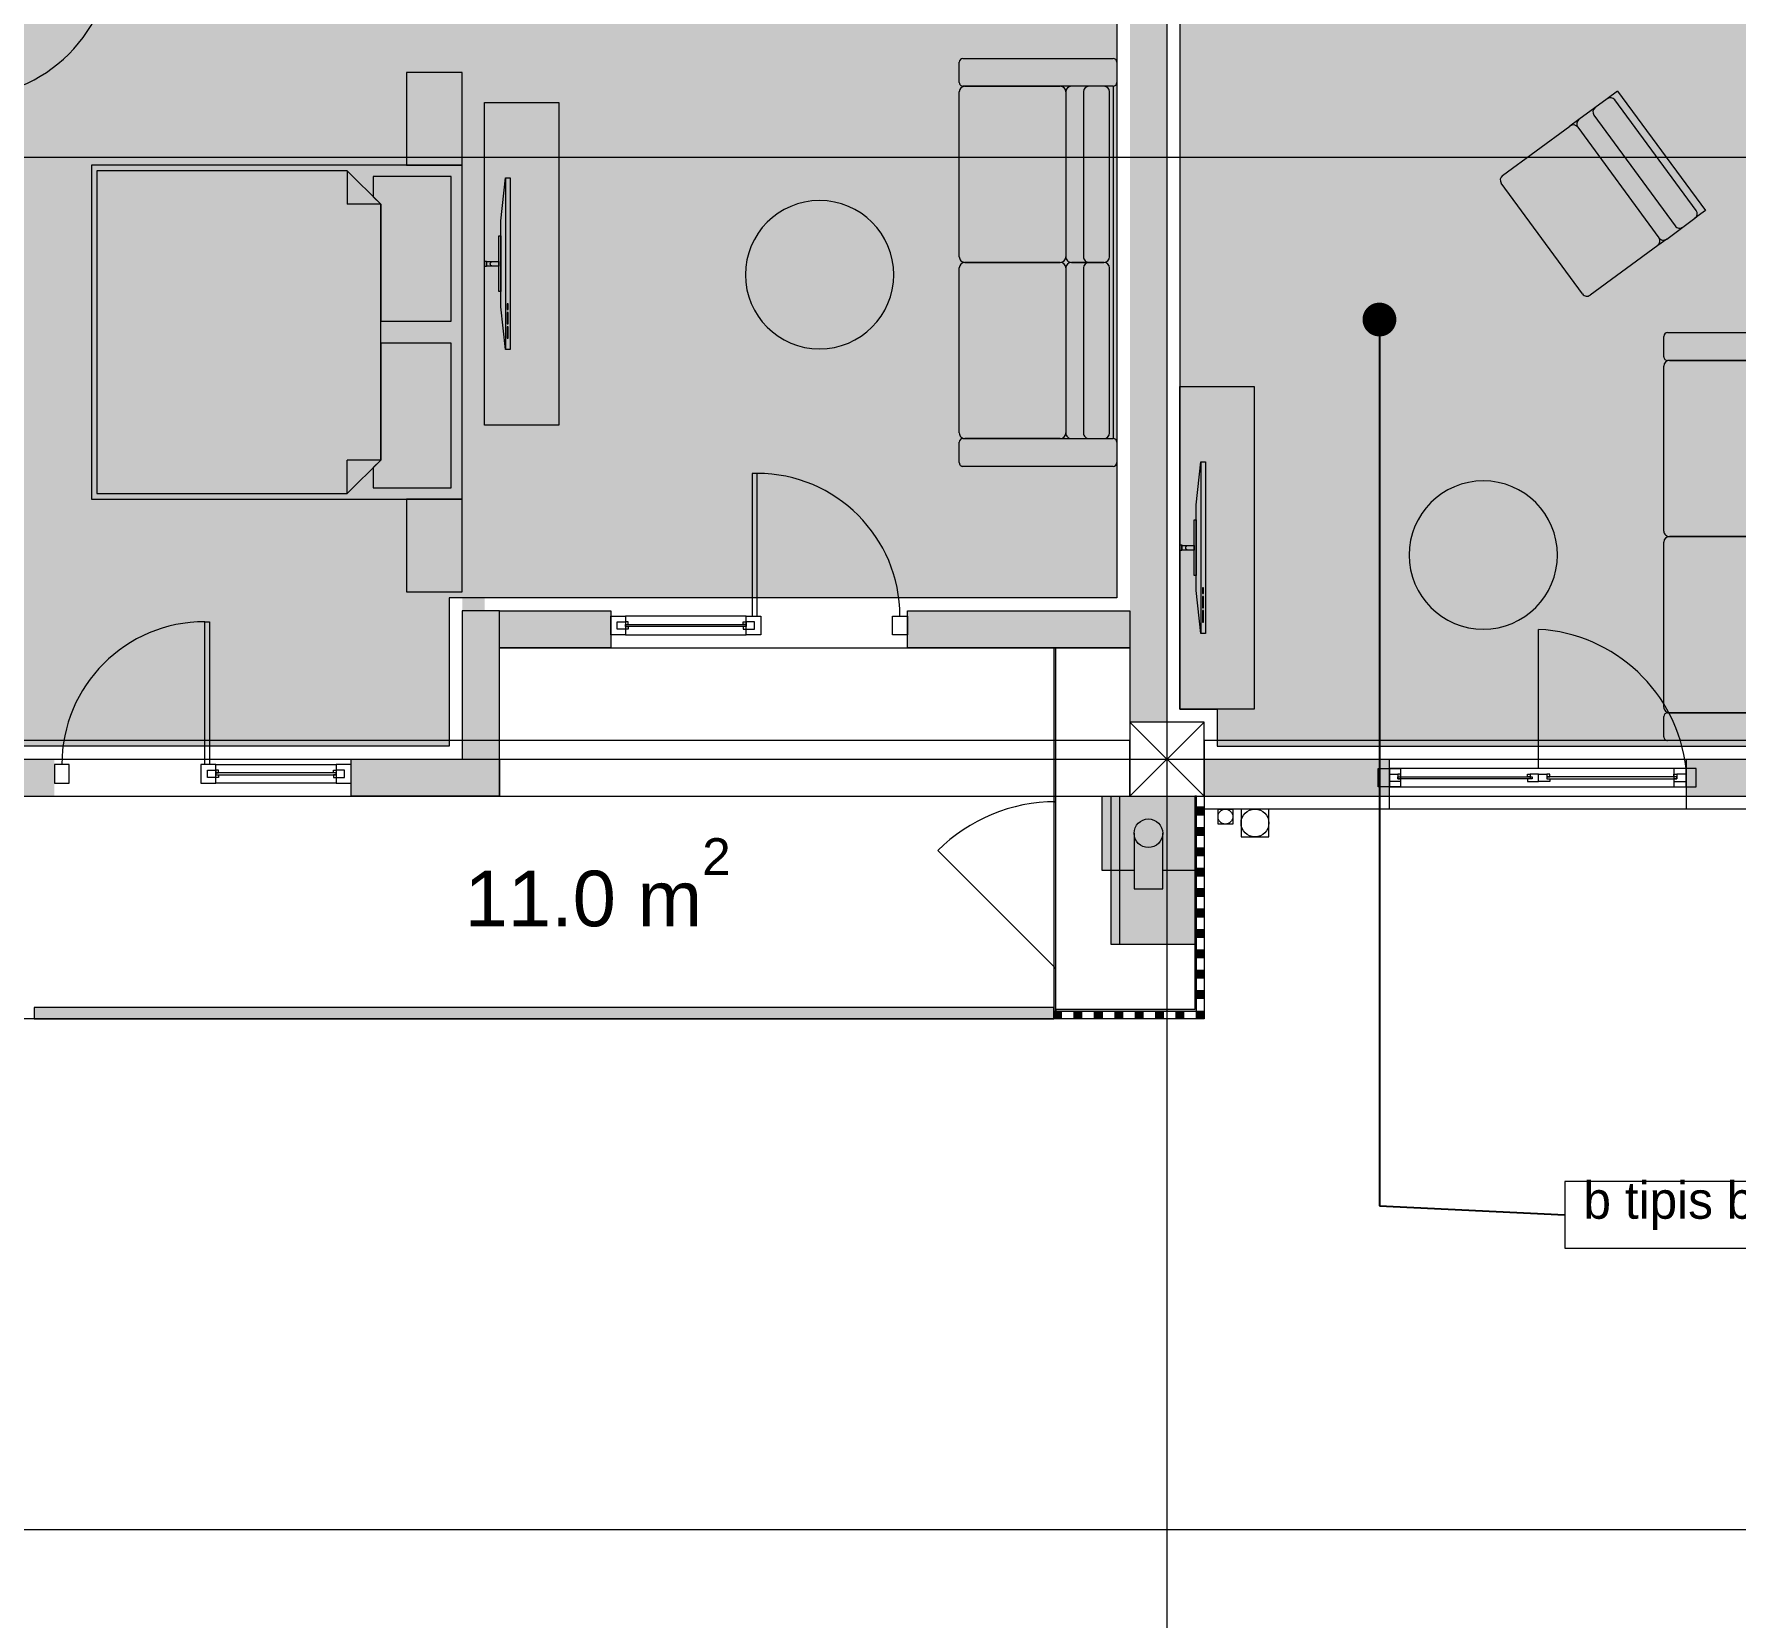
# Model space of a CAD drawing. Header units: millimetres. Extents: x 475159934 to 476245151, y 4620917055 to 4621447368.
# Drawn here: x 475283914 to 475293093, y 4621041395 to 4621049937 of the extents above; entities that cross this region are included whole.
import ezdxf

# ---------------------------------------------------------------- set-up
doc = ezdxf.new("R2010")
doc.units = ezdxf.units.MM
doc.header["$MEASUREMENT"] = 0
for name, color, linetype, lineweight in [('2D Drafting - General_Pen_No__1_Pen_No__7', 7, 'Continuous', 0), ('2D Drafting - General_Pen_No__250_Pen_No__7_Pen_No__250', 7, 'Continuous', 0), ('2D Drafting - General_Pen_No__250_Pen_No__7_Pen_No__7', 7, 'Continuous', 0), ('2D Drafting - General_Pen_No__7_Pen_No__7_Pen_No__7', 7, 'Continuous', 0), ('Doors_Pen_No__7_Pen_No__7_Pen_No__7', 7, 'Continuous', 0), ('G-Anno-Nplt_Pen_No__151', 151, 'Continuous', 0), ('G-Anno-Nplt_Pen_No__4', 7, 'Continuous', 0), ('G-Anno-Nplt_Pen_No__7', 7, 'Continuous', 0), ('gegmebi_Pen_No__1_Pen_No__7', 7, 'Continuous', 0), ('gegmebi_Pen_No__7_Pen_No__7', 7, 'Continuous', 0), ('kar-panjara_Pen_No__7_Pen_No__7_Pen_No__7', 7, 'Continuous', 0), ('New_0. გაღებები_Pen_No__210', 6, 'Continuous', 0), ('New_2D Drafting - General_Pen_No__250_Pen_No__7_Pen_No__255', 255, 'Continuous', 0), ('New_2D Drafting - General_Pen_No__2_Pen_No__250', 7, 'Continuous', 0), ('New_2D Drafting - General_Pen_No__30_Pen_No__9_Pen_No__9_Pen_No__255', 255, 'Continuous', 0), ('New_2D Drafting - General_Pen_No__30_Pen_No__9_Pen_No__9_Pen_No__7', 7, 'Continuous', 0), ('New_G-Anno-Nplt_Pen_No__255', 255, 'Continuous', 0), ('New_G-Anno-Nplt_Pen_No__4', 7, 'Continuous', 0), ('New_reg_nak_Pen_No__250', 7, 'Continuous', 0), ('New_reg_nak_Pen_No__7', 7, 'Continuous', 0), ('New_Structural - Bearing_Pen_No__250', 7, 'Continuous', 0), ('zoma_Pen_No__1', 1, 'Continuous', 0), ('zoma_Pen_No__142', 142, 'Continuous', 0), ('zoma_Pen_No__5_Pen_No__5', 5, 'Continuous', 0)]:
    doc.layers.add(name, color=color, linetype=linetype, lineweight=lineweight)
for name, color, linetype in [('New_Interior - Furniture', 7, 'Continuous'), ('New_R03_Nakveti', 7, 'Continuous'), ('zoma', 7, 'Continuous')]:
    doc.layers.add(name, color=color, linetype=linetype)
doc.layers.add('New_Interior - Furniture _Pen_No__252', color=7, linetype='Continuous', lineweight=0, true_color=0x666666)
doc.layers.add('New_R03_Nakveti_Pen_No__252', color=7, linetype='Continuous', lineweight=0, true_color=0x666666)
doc.styles.add('GENERATED_STYLE_1', font='arial.ttf')
doc.styles.add('GENERATED_STYLE_3', font='arial.ttf')
doc.styles.add('GENERATED_STYLE_4', font='ACADMTAV.TTF')
doc.dimstyles.new('GENERATED_STYLE__11', dxfattribs={"dimtxt": 500, "dimasz": 228, "dimexe": 0.18, "dimexo": 3, "dimgap": 0, "dimtad": 1, "dimlfac": 0.001, "dimzin": 0, "dimdsep": 46, "dimtxsty": 'GENERATED_STYLE_3', "dimblk": 'ARROWHEAD_2', "dimblk1": 'ARROWHEAD_2', "dimblk2": 'ARROWHEAD_2', "dimcen": 0.09, "dimclrd": 1, "dimclre": 1, "dimclrt": 1, "dimadec": 0, "dimazin": 0, "dimtfac": 1, "dimtdec": 4, "dimtmove": 2, "dimatfit": 3, "dimfxl": 1, "dimtolj": 1, "dimtzin": 0, "dimarcsym": 0})
doc.dimstyles.new('GENERATED_STYLE__27', dxfattribs={"dimtxt": 0.18, "dimasz": 364.8, "dimexe": 0.18, "dimexo": 0.0625, "dimgap": 0, "dimtad": 0, "dimtih": 1, "dimtoh": 1, "dimdec": 4, "dimzin": 0, "dimdsep": 46, "dimcen": 0.09, "dimadec": 0, "dimazin": 0, "dimtfac": 1, "dimtdec": 4, "dimtmove": 0, "dimatfit": 3, "dimldrblk": 'ARROWHEAD_11', "dimfxl": 1, "dimtolj": 1, "dimtzin": 0, "dimarcsym": 0})
doc.dimstyles.new('GENERATED_STYLE__3', dxfattribs={"dimtxt": 200, "dimasz": 64.421331, "dimexe": 0.18, "dimexo": 3, "dimgap": 0, "dimtad": 1, "dimtih": 1, "dimtoh": 1, "dimlfac": 0.001, "dimzin": 0, "dimdsep": 46, "dimtxsty": 'GENERATED_STYLE_3', "dimblk": 'ARROWHEAD_2', "dimblk1": 'ARROWHEAD_2', "dimblk2": 'ARROWHEAD_2', "dimcen": 0.09, "dimclrd": 142, "dimclre": 142, "dimclrt": 142, "dimadec": 0, "dimazin": 0, "dimtfac": 1, "dimtdec": 4, "dimtmove": 0, "dimatfit": 3, "dimfxl": 1, "dimtolj": 1, "dimtzin": 0, "dimarcsym": 0})
doc.dimstyles.new('GENERATED_STYLE__6', dxfattribs={"dimtxt": 200, "dimasz": 64.421331, "dimexe": 0.18, "dimexo": 3, "dimgap": 0, "dimtad": 1, "dimlfac": 0.001, "dimzin": 0, "dimdsep": 46, "dimtxsty": 'GENERATED_STYLE_3', "dimblk": 'ARROWHEAD_2', "dimblk1": 'ARROWHEAD_2', "dimblk2": 'ARROWHEAD_2', "dimcen": 0.09, "dimclrd": 142, "dimclre": 142, "dimclrt": 142, "dimadec": 0, "dimazin": 0, "dimtfac": 1, "dimtdec": 4, "dimtmove": 0, "dimatfit": 3, "dimfxl": 1, "dimtolj": 1, "dimtzin": 0, "dimarcsym": 0})

# ---------------------------------------------------------------- blocks, each defined once
blk = doc.blocks.new('Bed Layout 23')
at = {"layer": 'New_R03_Nakveti_Pen_No__252', "color": 251, "linetype": 'Continuous', "lineweight": 0, "true_color": 0x666666}
for p, q in [((-900, 0), (-1400, 0)), ((-1400, 0), (-1400, -300)), ((-900, -300), (-900, 0)), ((900, 0), (-900, 0)), ((-900, 0), (-900, -2000)), ((1400, 0), (900, 0)), ((900, 0), (900, -300)), ((900, -2000), (900, 0)), ((1400, -300), (1400, 0)), ((-1400, -300), (-900, -300)), ((900, -300), (1400, -300)), ((-690, -440), (-870, -620)), ((0, -440), (-690, -440)), ((-690, -440), (-690, -620)), ((690, -440), (0, -440)), ((870, -620), (690, -440)), ((690, -440), (690, -620)), ((-870, -620), (-870, -1970)), ((-870, -620), (-690, -620)), ((870, -620), (690, -620)), ((870, -1970), (870, -620)), ((-900, -2000), (900, -2000)), ((-870, -1970), (0, -1970)), ((0, -1970), (870, -1970))]:
    blk.add_line(p, q, dxfattribs=at)
at = {"layer": 'New_R03_Nakveti_Pen_No__252', "color": 251, "linetype": 'Continuous', "lineweight": 0, "true_color": 0x666666, "flags": 128}
for points in [[(-60, -440), (-60, -60), (-840, -60), (-840, -480), (-730, -480), (-690, -440)], [(690, -440), (730, -480), (840, -480), (840, -60), (60, -60), (60, -440)]]:
    blk.add_lwpolyline(points, close=True, dxfattribs=at)
blk = doc.blocks.new('Sofa 23')
at = {"layer": 'New_Interior - Furniture _Pen_No__252', "color": 251, "linetype": 'Continuous', "lineweight": 0, "true_color": 0x666666}
for p, q in [((0, 20), (0, 830)), ((20, 850), (130, 850)), ((150, 830), (150, 20)), ((150, 830), (2050, 830)), ((2050, 20), (2050, 830)), ((2070, 850), (2180, 850)), ((2200, 830), (2200, 20)), ((150, 780), (150, 604.7)), ((1070, 810), (180, 810)), ((1100, 604.7), (1100, 780)), ((1100, 780), (1100, 604.7)), ((2020, 810), (1130, 810)), ((2050, 604.7), (2050, 780)), ((180, 670), (1070, 670)), ((1130, 670), (2020, 670)), ((180, 574.7), (1070, 574.7)), ((180, 574.7), (1070, 574.7)), ((1130, 574.7), (2020, 574.7)), ((1130, 574.7), (2020, 574.7)), ((150, 30), (150, 544.7)), ((1100, 544.7), (1100, 30)), ((1100, 30), (1100, 544.7)), ((2050, 544.7), (2050, 30)), ((130, 0), (20, 0)), ((1070, 0), (180, 0)), ((2020, 0), (1130, 0)), ((2180, 0), (2070, 0))]:
    blk.add_line(p, q, dxfattribs=at)
for centre, radius, start, end in [((20, 830), 20, 90, 180), ((130, 830), 20, 0, 90), ((2070, 830), 20, 90, 180), ((2180, 830), 20, 0, 90), ((180, 780), 30, 90, 180), ((1070, 780), 30, 0, 90), ((1130, 780), 30, 90, 180), ((2020, 780), 30, 0, 90), ((180, 700), 30, 180, 270), ((1070, 700), 30, 270, 0), ((1130, 700), 30, 180, 270), ((2020, 700), 30, 270, 0), ((180, 604.7), 30, 180, 270), ((180, 544.7), 30, 90, 180), ((1070, 604.7), 30, 270, 0), ((1070, 544.7), 30, 0, 90), ((1130, 604.7), 30, 180, 270), ((1130, 544.7), 30, 90, 180), ((2020, 604.7), 30, 270, 0), ((2020, 544.7), 30, 0, 90), ((20, 20), 20, 180, 270), ((130, 20), 20, 270, 0), ((180, 30), 30, 180, 270), ((1070, 30), 30, 270, 0), ((1130, 30), 30, 180, 270), ((2020, 30), 30, 270, 0), ((2070, 20), 20, 180, 270), ((2180, 20), 20, 270, 0)]:
    blk.add_arc(centre, radius, start, end, dxfattribs=at)
blk = doc.blocks.new('Designer Table 05 26')
at = {"layer": 'New_Interior - Furniture _Pen_No__252', "color": 251, "linetype": 'Continuous', "lineweight": 0, "true_color": 0x666666, "flags": 128}
blk.add_lwpolyline([(400, 0, 1), (-400, 0, 1)], format="xyb", close=True, dxfattribs=at)
blk = doc.blocks.new('Sofa Set 01 26')
at = {"layer": 'New_Interior - Furniture _Pen_No__252', "color": 251, "linetype": 'Continuous', "lineweight": 0, "true_color": 0x666666}
for p, q in [((0, 800), (800, 800)), ((0, 800), (0, 730)), ((770, 760), (30, 760)), ((800, 800), (800, 730)), ((0, 730), (0, 541.3)), ((800, 541.3), (800, 730)), ((30, 620), (770, 620)), ((0, 541.3), (0, 481.3)), ((0, 30), (0, 481.3)), ((30, 511.3), (770, 511.3)), ((30, 511.3), (770, 511.3)), ((800, 541.3), (800, 481.3)), ((800, 481.3), (800, 30)), ((770, 0), (30, 0))]:
    blk.add_line(p, q, dxfattribs=at)
for centre, start, end in [((30, 730), 90, 180), ((770, 730), 0, 90), ((30, 650), 180, 270), ((770, 650), 270, 0), ((30, 541.3), 180, 270), ((30, 481.3), 90, 180), ((770, 541.3), 270, 0), ((770, 481.3), 0, 90), ((30, 30), 180, 270), ((770, 30), 270, 0)]:
    blk.add_arc(centre, 30, start, end, dxfattribs=at)
blk = doc.blocks.new('*D382', base_point=(475826095.8, 4621095193.2))
at = {"layer": 'zoma_Pen_No__1', "color": 1, "linetype": 'Continuous', "lineweight": 0, "transparency": 16777216}
for p, q in [((475297274.3, 4621045740.1), (475296974.3, 4621045913.3)), ((475297124.3, 4621045826.7), (475297124.3, 4621045973.4)), ((475297349.3, 4621045826.7), (475296899.3, 4621045826.7)), ((475297124.3, 4621037672), (475297124.3, 4621045826.7)), ((475296974.3, 4621037758.6), (475297274.3, 4621037585.4)), ((475297349.3, 4621037672), (475296899.3, 4621037672)), ((475297124.3, 4621037525.3), (475297124.3, 4621037672))]:
    blk.add_line(p, q, dxfattribs=at)
at = {"layer": 'zoma_Pen_No__1', "color": 1, "lineweight": 0, "transparency": 16777216, "insert": (475297024.3, 4621038504.8), "char_height": 500, "attachment_point": 7, "rotation": 90, "style": 'GENERATED_STYLE_3'}
blk.add_mtext('\\A1;{\\pql;\\fArial|b0|i0|c204|p0;\\W1.000000;8.15}', dxfattribs=at)
blk = doc.blocks.new('ARROWHEAD_2')
at = {"color": 0, "linetype": 'Continuous', "lineweight": 0}
for p, q in [((-0.378, -0.655), (0.378, 0.655)), ((0, 0), (-1, 0))]:
    blk.add_line(p, q, dxfattribs=at)
blk = doc.blocks.new('*D723', base_point=(475826095.8, 4621095193.2))
at = {"layer": 'zoma_Pen_No__142', "color": 142, "linetype": 'Continuous', "lineweight": 0, "transparency": 16777216}
for p, q in [((475283348.8, 4621039807.2), (475283299.9, 4621039722.4)), ((475283324.3, 4621039701.2), (475283324.3, 4621039828.4)), ((475283324.3, 4621039764.8), (475289824.3, 4621039764.8)), ((475289848.8, 4621039807.2), (475289799.9, 4621039722.4)), ((475289824.3, 4621039701.2), (475289824.3, 4621039828.4))]:
    blk.add_line(p, q, dxfattribs=at)
at = {"layer": 'zoma_Pen_No__142', "color": 142, "lineweight": 0, "transparency": 16777216, "char_height": 200, "attachment_point": 7, "style": 'GENERATED_STYLE_3'}
for s, insert in [('\\A1;{\\pql;\\fArial|b0|i0|c204|p0;\\W1.000000;6.50}', (475286307.4, 4621039804.8)), ('\\A1;{\\pql;\\fArial|b0|i0|c204|p0;\\W1.000000;0.40}', (475289266, 4621039804.8))]:
    blk.add_mtext(s, dxfattribs=dict(at, insert=insert))
blk = doc.blocks.new('*D724', base_point=(475826095.8, 4621095193.2))
at = {"layer": 'zoma_Pen_No__142', "color": 142, "linetype": 'Continuous', "lineweight": 0, "transparency": 16777216}
for p, q in [((475289848.8, 4621039807.2), (475289799.9, 4621039722.4)), ((475289824.3, 4621039701.2), (475289824.3, 4621039828.4)), ((475289824.3, 4621039764.8), (475290224.3, 4621039764.8)), ((475290248.8, 4621039807.2), (475290199.9, 4621039722.4)), ((475290224.3, 4621039701.2), (475290224.3, 4621039828.4))]:
    blk.add_line(p, q, dxfattribs=at)
blk = doc.blocks.new('*D725', base_point=(475826095.8, 4621095193.2))
at = {"layer": 'zoma_Pen_No__142', "color": 142, "linetype": 'Continuous', "lineweight": 0, "transparency": 16777216}
for p, q in [((475290248.8, 4621039807.2), (475290199.9, 4621039722.4)), ((475290224.3, 4621039701.2), (475290224.3, 4621039828.4)), ((475290224.3, 4621039764.8), (475296724.3, 4621039764.8)), ((475296748.8, 4621039807.2), (475296699.9, 4621039722.4)), ((475296724.3, 4621039701.2), (475296724.3, 4621039828.4))]:
    blk.add_line(p, q, dxfattribs=at)
at = {"layer": 'zoma_Pen_No__142', "color": 142, "lineweight": 0, "transparency": 16777216, "char_height": 200, "attachment_point": 7, "style": 'GENERATED_STYLE_3'}
for s, insert in [('\\A1;{\\pql;\\fArial|b0|i0|c204|p0;\\W1.000000;6.50}', (475293207.4, 4621039804.8)), ('\\A1;{\\pql;\\fArial|b0|i0|c204|p0;\\W1.000000;0.40}', (475296166, 4621039804.8))]:
    blk.add_mtext(s, dxfattribs=dict(at, insert=insert))
blk = doc.blocks.new('*D731', base_point=(475826095.8, 4621095193.2))
at = {"layer": 'zoma_Pen_No__142', "color": 142, "linetype": 'Continuous', "lineweight": 0, "transparency": 16777216}
for p, q in [((475299991.8, 4621061026.7), (475299991.8, 4621061068.1)), ((475300055.4, 4621061026.7), (475299928.2, 4621061026.7)), ((475300034.2, 4621061002.2), (475299949.4, 4621061051.2)), ((475299991.8, 4621041672.1), (475299991.8, 4621061026.7)), ((475299949.4, 4621041696.5), (475300034.2, 4621041647.6)), ((475300055.4, 4621041672.1), (475299928.2, 4621041672.1)), ((475299991.8, 4621041630.6), (475299991.8, 4621041672.1))]:
    blk.add_line(p, q, dxfattribs=at)
at = {"layer": 'zoma_Pen_No__142', "color": 142, "lineweight": 0, "transparency": 16777216, "insert": (475299951.8, 4621051006.2), "char_height": 200, "attachment_point": 7, "rotation": 90, "style": 'GENERATED_STYLE_3'}
blk.add_mtext('\\A1;{\\pql;\\fArial|b0|i0|c204|p0;\\W1.000000;19.35}', dxfattribs=at)
blk = doc.blocks.new('*D732', base_point=(475826095.8, 4621095193.2))
at = {"layer": 'zoma_Pen_No__142', "color": 142, "linetype": 'Continuous', "lineweight": 0, "transparency": 16777216}
for p, q in [((475299274.8, 4621042072.1), (475299147.7, 4621042072.1)), ((475299168.8, 4621042096.5), (475299253.6, 4621042047.6)), ((475299211.2, 4621041672.1), (475299211.2, 4621042072.1)), ((475299168.8, 4621041696.5), (475299253.6, 4621041647.6)), ((475299274.8, 4621041672.1), (475299147.7, 4621041672.1)), ((475299211.2, 4621041630.6), (475299211.2, 4621041672.1))]:
    blk.add_line(p, q, dxfattribs=at)
at = {"layer": 'zoma_Pen_No__142', "color": 142, "lineweight": 0, "transparency": 16777216, "insert": (475299171.2, 4621041113.7), "char_height": 200, "attachment_point": 7, "rotation": 90, "style": 'GENERATED_STYLE_3'}
blk.add_mtext('\\A1;{\\pql;\\fArial|b0|i0|c204|p0;\\W1.000000;0.40}', dxfattribs=at)
blk = doc.blocks.new('*D733', base_point=(475826095.8, 4621095193.2))
at = {"layer": 'zoma_Pen_No__142', "color": 142, "linetype": 'Continuous', "lineweight": 0, "transparency": 16777216}
for p, q in [((475299274.8, 4621045826.7), (475299147.7, 4621045826.7)), ((475299168.8, 4621045851.2), (475299253.6, 4621045802.2)), ((475299211.2, 4621042072.1), (475299211.2, 4621045826.7)), ((475299274.8, 4621042072.1), (475299147.7, 4621042072.1)), ((475299168.8, 4621042096.5), (475299253.6, 4621042047.6))]:
    blk.add_line(p, q, dxfattribs=at)
at = {"layer": 'zoma_Pen_No__142', "color": 142, "lineweight": 0, "transparency": 16777216, "char_height": 200, "attachment_point": 7, "rotation": 90, "style": 'GENERATED_STYLE_3'}
for s, insert in [('\\A1;{\\pql;\\fArial|b0|i0|c204|p0;\\W1.000000;0.40}', (475299171.2, 4621045268.4)), ('\\A1;{\\pql;\\fArial|b0|i0|c204|p0;\\W1.000000;3.75}', (475299171.2, 4621043682.5))]:
    blk.add_mtext(s, dxfattribs=dict(at, insert=insert))
blk = doc.blocks.new('ARROWHEAD_11')
at = {"color": 0, "linetype": 'Continuous', "lineweight": 0}
blk.add_line((0, 0), (-1, 0), dxfattribs=at)
at = {"color": 0, "linetype": 'Continuous', "lineweight": 0, "const_width": 0.25, "flags": 128}
blk.add_lwpolyline([(-0.125, 0, 1), (0.125, 0, 1)], format="xyb", close=True, dxfattribs=at)
blk = doc.blocks.new('Flexible Shelf 26')
at = {"layer": 'New_Interior - Furniture _Pen_No__252', "color": 251, "linetype": 'Continuous', "lineweight": 0, "true_color": 0x666666, "flags": 128}
blk.add_lwpolyline([(0, 0), (1739.8, 0), (1739.8, 400), (0, 400)], close=True, dxfattribs=at)
blk = doc.blocks.new('Flat Panel TV 26')
at = {"layer": 'New_Interior - Furniture _Pen_No__252', "color": 251, "linetype": 'Continuous', "lineweight": 0, "true_color": 0x666666}
for p, q in [((0, 25), (925.5, 25)), ((678.7, 10), (678.7, 16.2)), ((678.7, 16.2), (709.6, 16.2)), ((709.6, 10), (678.7, 10)), ((709.6, 16.2), (709.6, 10)), ((725, 10), (725, 16.2)), ((725, 16.2), (786.7, 16.2)), ((786.7, 10), (725, 10)), ((786.7, 16.2), (786.7, 10)), ((802.1, 10), (802.1, 16.2)), ((802.1, 16.2), (863.8, 16.2)), ((863.8, 10), (802.1, 10)), ((863.8, 16.2), (863.8, 10))]:
    blk.add_line(p, q, dxfattribs=at)
at = {"layer": 'New_Interior - Furniture _Pen_No__252', "color": 251, "linetype": 'Continuous', "lineweight": 0, "true_color": 0x666666, "flags": 128}
for points in [[(447.8, 127.5), (477.8, 127.5), (477.8, 137.5), (447.8, 137.5)], [(450.3, 60), (475.3, 60), (475.3, 127.5), (450.3, 127.5)], [(0, 0), (925.5, 0), (925.5, 25), (694.1, 50), (231.4, 50), (0, 25)], [(312.8, 50), (612.8, 50), (612.8, 60), (312.8, 60)]]:
    blk.add_lwpolyline(points, close=True, dxfattribs=at)
at = {"layer": 'New_Interior - Furniture _Pen_No__252', "color": 251, "linetype": 'Continuous', "lineweight": 0, "true_color": 0x666666}
blk.add_arc((462.8, 93.8), 12.5, 0, 180, dxfattribs=at)

msp = doc.modelspace()

# ---------------------------------------------------------------- hatches: boundary and pattern name
at = {"layer": '2D Drafting - General_Pen_No__250_Pen_No__7_Pen_No__7', "linetype": 'Continuous', "lineweight": 0}
for points in [[(475290024.343, 4621053226.696), (475290024.343, 4621046226.696), (475289824.343, 4621046226.696), (475289824.343, 4621053226.696)], [(475286223.918, 4621051378.03), (475284527.041, 4621051378.03), (475284527.041, 4621051279.907), (475286223.918, 4621051279.907), (475286223.918, 4621046826.693), (475286343.918, 4621046826.693), (475286343.918, 4621051378.03)], [(475286223.925, 4621046026.693), (475286423.925, 4621046026.693), (475286423.925, 4621046826.693), (475286223.925, 4621046826.693)], [(475286423.925, 4621046826.693), (475287024.343, 4621046826.693), (475287024.343, 4621046626.693), (475286423.925, 4621046626.693)], [(475288624.343, 4621046626.693), (475288624.343, 4621046826.693), (475289824.343, 4621046826.693), (475289824.343, 4621046626.693)], [(475289414.333, 4621045796.711), (475289424.333, 4621045796.711), (475289424.333, 4621046626.693), (475289414.333, 4621046626.693)], [(475283324.343, 4621045826.696), (475283324.343, 4621046026.696), (475284024.347, 4621046026.696), (475284024.347, 4621045826.696)], [(475285624.347, 4621045826.693), (475285624.347, 4621046026.693), (475286423.925, 4621046026.693), (475286423.925, 4621045826.693)], [(475290224.343, 4621045826.696), (475291224.341, 4621045826.696), (475291224.341, 4621046026.696), (475290224.343, 4621046026.696)], [(475293624.343, 4621045826.696), (475292824.343, 4621045826.696), (475292824.343, 4621046026.696), (475293624.343, 4621046026.696)], [(475289424.333, 4621044676.71), (475289424.333, 4621044666.71), (475290184.333, 4621044666.71), (475290184.333, 4621044676.71), (475290184.333, 4621045826.686), (475290174.333, 4621045826.686), (475290174.333, 4621044676.71)], [(475289414.333, 4621044666.706), (475289424.333, 4621044666.706), (475289424.333, 4621044896.712), (475289414.333, 4621044896.712)]]:
    msp.add_hatch(color=7, dxfattribs=at).paths.add_polyline_path(points)
at = {"layer": 'G-Anno-Nplt_Pen_No__151', "linetype": 'Continuous', "lineweight": 0, "true_color": 0x1f2f3f}
for points in [[(475290094.343, 4621055177.046), (475290094.343, 4621053696.689), (475290294.343, 4621053696.689), (475290294.343, 4621053596.689), (475290884.531, 4621053596.689), (475290884.531, 4621052956.689), (475290094.343, 4621052956.689), (475290094.343, 4621046296.696), (475290294.343, 4621046296.696), (475290294.343, 4621046096.696), (475293554.343, 4621046096.696), (475293554.343, 4621048396.696), (475296854.343, 4621048396.696), (475296854.343, 4621052566.501), (475296454.343, 4621052566.501), (475296454.343, 4621053396.689), (475296654.343, 4621053396.689), (475296654.343, 4621053696.689), (475296854.343, 4621053696.689), (475296854.343, 4621059656.696), (475293356.941, 4621059656.696), (475293356.941, 4621060756.689), (475290294.343, 4621060756.689), (475290294.343, 4621060556.689), (475290294.343, 4621057689.854), (475290224.343, 4621057689.854), (475290224.343, 4621055937.065), (475290624.343, 4621055937.065), (475290624.343, 4621055177.046)], [(475289754.343, 4621046896.693), (475286153.925, 4621046896.693), (475286153.925, 4621046096.693), (475283394.343, 4621046096.693), (475283394.343, 4621046282.061), (475282854.343, 4621046282.061), (475282854.343, 4621046096.693), (475280494.343, 4621046096.693), (475280494.343, 4621051550.187), (475280424.343, 4621051550.187), (475280424.343, 4621053226.686), (475280623.918, 4621053226.686), (475282684.156, 4621053226.686), (475282684.156, 4621052826.686), (475283224.344, 4621052826.686), (475283224.344, 4621053226.686), (475283324.343, 4621053226.686), (475283394.343, 4621053226.686), (475283394.343, 4621053716.611), (475285854.711, 4621053716.611), (475285854.711, 4621053316.611), (475286683.899, 4621053316.611), (475286683.899, 4621053716.611), (475289754.343, 4621053716.611)]]:
    msp.add_hatch(color=169, dxfattribs=at).paths.add_polyline_path(points)
at = {"layer": 'New_2D Drafting - General_Pen_No__250_Pen_No__7_Pen_No__255', "linetype": 'Continuous', "lineweight": 0}
for points in [[(475290174.333, 4621045826.691), (475289674.333, 4621045826.686), (475289674.336, 4621045426.691), (475289847.322, 4621045426.692), (475289847.323, 4621045326.69), (475290001.348, 4621045326.691), (475290001.348, 4621045426.694), (475290174.336, 4621045426.695)], [(475290174.333, 4621045826.691), (475289724.333, 4621045826.691), (475289724.333, 4621045026.691), (475290174.333, 4621045026.691)]]:
    msp.add_hatch(color=255, dxfattribs=at).paths.add_polyline_path(points)
at = {"layer": 'New_2D Drafting - General_Pen_No__30_Pen_No__9_Pen_No__9_Pen_No__255', "linetype": 'Continuous', "lineweight": 0}
for points in [[(475290224.333, 4621045766.705), (475290184.333, 4621045766.705), (475290184.333, 4621045726.705), (475290224.333, 4621045726.705)], [(475290224.333, 4621045656.705), (475290184.333, 4621045656.705), (475290184.333, 4621045616.705), (475290224.333, 4621045616.705)], [(475290224.333, 4621045546.705), (475290184.333, 4621045546.705), (475290184.333, 4621045506.705), (475290224.333, 4621045506.705)], [(475290224.333, 4621045436.705), (475290184.333, 4621045436.705), (475290184.333, 4621045396.705), (475290224.333, 4621045396.705)], [(475290224.333, 4621045326.705), (475290184.333, 4621045326.705), (475290184.333, 4621045286.705), (475290224.333, 4621045286.705)], [(475290224.333, 4621045216.705), (475290184.333, 4621045216.705), (475290184.333, 4621045176.705), (475290224.333, 4621045176.705)], [(475290224.333, 4621045106.705), (475290184.333, 4621045106.705), (475290184.333, 4621045066.705), (475290224.333, 4621045066.705)], [(475290224.333, 4621044996.705), (475290184.333, 4621044996.705), (475290184.333, 4621044956.705), (475290224.333, 4621044956.705)], [(475290224.333, 4621044886.705), (475290184.333, 4621044886.705), (475290184.333, 4621044846.705), (475290224.333, 4621044846.705)], [(475290224.333, 4621044776.705), (475290184.333, 4621044776.705), (475290184.333, 4621044736.705), (475290224.333, 4621044736.705)], [(475289414.333, 4621044626.706), (475289414.333, 4621044666.706), (475289454.333, 4621044666.706), (475289454.333, 4621044626.706)], [(475289524.333, 4621044626.706), (475289524.333, 4621044666.706), (475289564.333, 4621044666.706), (475289564.333, 4621044626.706)], [(475289634.333, 4621044626.706), (475289634.333, 4621044666.706), (475289674.333, 4621044666.706), (475289674.333, 4621044626.706)], [(475289744.333, 4621044626.706), (475289744.333, 4621044666.706), (475289784.333, 4621044666.706), (475289784.333, 4621044626.706)], [(475289854.333, 4621044626.706), (475289854.333, 4621044666.706), (475289894.333, 4621044666.706), (475289894.333, 4621044626.706)], [(475289964.333, 4621044626.706), (475289964.333, 4621044666.706), (475290004.333, 4621044666.706), (475290004.333, 4621044626.706)], [(475290074.333, 4621044626.706), (475290074.333, 4621044666.706), (475290114.333, 4621044666.706), (475290114.333, 4621044626.706)], [(475290184.333, 4621044626.706), (475290184.333, 4621044666.706), (475290224.333, 4621044666.706), (475290224.333, 4621044626.706)]]:
    msp.add_hatch(color=255, dxfattribs=at).paths.add_polyline_path(points)
at = {"layer": 'New_G-Anno-Nplt_Pen_No__255', "linetype": 'Continuous', "lineweight": 0}
msp.add_hatch(color=255, dxfattribs=at).paths.add_polyline_path([(475283914.333, 4621044626.706), (475289414.333, 4621044626.706), (475289414.333, 4621044686.706), (475283914.333, 4621044686.706)])

# ---------------------------------------------------------------- linework, layer by layer
at = {"layer": '2D Drafting - General_Pen_No__1_Pen_No__7', "color": 7, "linetype": 'Continuous', "lineweight": 0}
for p, q in [((475290224.343, 4621045826.696), (475289824.343, 4621046226.696)), ((475289824.343, 4621045826.696), (475290224.343, 4621046226.696))]:
    msp.add_line(p, q, dxfattribs=at)
at = {"layer": '2D Drafting - General_Pen_No__1_Pen_No__7', "color": 7, "linetype": 'Continuous', "lineweight": 0, "flags": 128}
for points in [[(475289824.343, 4621045826.696), (475290224.343, 4621045826.696), (475290224.343, 4621046226.696), (475289824.343, 4621046226.696)], [(475283324.343, 4621045826.696), (475289824.343, 4621045826.696), (475289824.343, 4621046126.696), (475283324.343, 4621046126.696)], [(475290224.343, 4621045826.696), (475296724.343, 4621045826.696), (475296724.343, 4621046126.696), (475290224.343, 4621046126.696)]]:
    msp.add_lwpolyline(points, close=True, dxfattribs=at)
at = {"layer": '2D Drafting - General_Pen_No__1_Pen_No__7', "color": 7, "linetype": 'Continuous', "lineweight": 0}
for centre, radius in [((475290339.705, 4621045716.698), 40), ((475290498.923, 4621045682.042), 75)]:
    msp.add_circle(centre, radius, dxfattribs=at)
at = {"layer": '2D Drafting - General_Pen_No__250_Pen_No__7_Pen_No__250', "color": 7, "linetype": 'Continuous', "lineweight": 0, "flags": 128}
for points in [[(475286223.925, 4621046026.693), (475286423.925, 4621046026.693), (475286423.925, 4621046826.693), (475286223.925, 4621046826.693)], [(475286423.925, 4621046826.693), (475287024.343, 4621046826.693), (475287024.343, 4621046626.693), (475286423.925, 4621046626.693)], [(475288624.343, 4621046626.693), (475288624.343, 4621046826.693), (475289824.343, 4621046826.693), (475289824.343, 4621046626.693)], [(475289414.333, 4621045796.711), (475289424.333, 4621045796.711), (475289424.333, 4621046626.693), (475289414.333, 4621046626.693)], [(475285624.347, 4621045826.693), (475285624.347, 4621046026.693), (475286423.925, 4621046026.693), (475286423.925, 4621045826.693)], [(475289424.333, 4621044676.71), (475289424.333, 4621044666.71), (475290184.333, 4621044666.71), (475290184.333, 4621044676.71), (475290184.333, 4621045826.686), (475290174.333, 4621045826.686), (475290174.333, 4621044676.71)], [(475289414.333, 4621044666.706), (475289424.333, 4621044666.706), (475289424.333, 4621044896.712), (475289414.333, 4621044896.712)]]:
    msp.add_lwpolyline(points, close=True, dxfattribs=at)
at = {"layer": '2D Drafting - General_Pen_No__7_Pen_No__7_Pen_No__7', "color": 7, "linetype": 'Continuous', "lineweight": 0, "flags": 128}
for points in [[(475287104.343, 4621046697.293), (475287754.343, 4621046697.321), (475287754.338, 4621046797.261), (475287104.338, 4621046797.232)], [(475285544.343, 4621045897.255), (475284894.343, 4621045897.284), (475284894.347, 4621045997.223), (475285544.347, 4621045997.195)]]:
    msp.add_lwpolyline(points, close=True, dxfattribs=at)
at = {"layer": '2D Drafting - General_Pen_No__7_Pen_No__7_Pen_No__7', "color": 7, "linetype": 'Continuous', "lineweight": 0}
for centre, radius, start, end in [((475283540.096, 4621050390.874), 794.311, 270, 0.0016803), ((475287814.027, 4621046797.274), 770.311, 0.005711, 90.0025313), ((475284834.658, 4621045997.236), 770.311, 89.9974687, 179.994289)]:
    msp.add_arc(centre, radius, start, end, dxfattribs=at)
at = {"layer": 'Doors_Pen_No__7_Pen_No__7_Pen_No__7', "color": 7, "linetype": 'Continuous', "lineweight": 0, "flags": 128}
for points in [[(475287787.361, 4621046797.272), (475287814.027, 4621046797.274), (475287813.993, 4621047567.585), (475287787.327, 4621047567.584)], [(475284861.325, 4621045997.235), (475284834.658, 4621045997.236), (475284834.692, 4621046767.547), (475284861.359, 4621046767.546)]]:
    msp.add_lwpolyline(points, close=True, dxfattribs=at)
at = {"layer": 'G-Anno-Nplt_Pen_No__4', "color": 7, "linetype": 'Continuous', "lineweight": 0, "flags": 128}
msp.add_lwpolyline([(475293356.941, 4621060756.689), (475290294.343, 4621060756.689), (475290294.343, 4621060556.689), (475290294.343, 4621057689.854), (475290224.343, 4621057689.854), (475290224.343, 4621055937.065), (475290624.343, 4621055937.065), (475290624.343, 4621055177.046), (475290094.343, 4621055177.046), (475290094.343, 4621053696.689), (475290294.343, 4621053696.689), (475290294.343, 4621053596.689), (475290884.531, 4621053596.689), (475290884.531, 4621052956.689), (475290094.343, 4621052956.689), (475290094.343, 4621046296.696), (475290294.343, 4621046296.696), (475290294.343, 4621046096.696), (475293554.343, 4621046096.696)], dxfattribs=at)
msp.add_lwpolyline([(475289754.343, 4621046896.693), (475286153.925, 4621046896.693), (475286153.925, 4621046096.693), (475283394.343, 4621046096.693), (475283394.343, 4621046282.061), (475282854.343, 4621046282.061), (475282854.343, 4621046096.693), (475280494.343, 4621046096.693), (475280494.343, 4621051550.187), (475280424.343, 4621051550.187), (475280424.343, 4621053226.686), (475280623.918, 4621053226.686), (475282684.156, 4621053226.686), (475282684.156, 4621052826.686), (475283224.344, 4621052826.686), (475283224.344, 4621053226.686), (475283324.343, 4621053226.686), (475283394.343, 4621053226.686), (475283394.343, 4621053716.611), (475285854.711, 4621053716.611), (475285854.711, 4621053316.611), (475286683.899, 4621053316.611), (475286683.899, 4621053716.611), (475289754.343, 4621053716.611)], close=True, dxfattribs=at)
at = {"layer": 'gegmebi_Pen_No__1_Pen_No__7', "color": 7, "linetype": 'Continuous', "lineweight": 0, "flags": 128}
for points in [[(475289847.322, 4621045426.692), (475289674.336, 4621045426.691), (475289674.333, 4621045826.686), (475290174.333, 4621045826.691), (475290174.336, 4621045426.695), (475290001.348, 4621045426.694)], [(475289847.32, 4621045626.691), (475289847.323, 4621045326.69), (475290001.348, 4621045326.691), (475290001.346, 4621045626.692)]]:
    msp.add_lwpolyline(points, dxfattribs=at)
at = {"layer": 'gegmebi_Pen_No__7_Pen_No__7', "color": 7, "linetype": 'Continuous', "lineweight": 0}
for p, q in [((475290299.705, 4621045676.698), (475290299.705, 4621045756.698)), ((475290299.705, 4621045756.698), (475290379.705, 4621045756.698)), ((475290379.705, 4621045756.698), (475290379.705, 4621045676.698)), ((475290573.923, 4621045757.042), (475290423.923, 4621045757.042)), ((475290423.923, 4621045757.042), (475290423.923, 4621045607.042)), ((475290573.923, 4621045607.042), (475290573.923, 4621045757.042)), ((475290379.705, 4621045676.698), (475290299.705, 4621045676.698)), ((475290423.923, 4621045607.042), (475290573.923, 4621045607.042))]:
    msp.add_line(p, q, dxfattribs=at)
at = {"layer": 'kar-panjara_Pen_No__7_Pen_No__7_Pen_No__7', "color": 7, "linetype": 'Continuous', "lineweight": 0, "flags": 128}
for points in [[(475287104.343, 4621046697.293), (475287024.343, 4621046697.289), (475287024.338, 4621046797.289), (475287104.338, 4621046797.293)], [(475287059.34, 4621046767.23), (475287104.34, 4621046767.232), (475287104.34, 4621046752.232), (475287104.341, 4621046742.232), (475287119.341, 4621046742.233), (475287119.342, 4621046727.233), (475287059.342, 4621046727.23)], [(475287119.34, 4621046767.233), (475287104.34, 4621046767.232), (475287104.34, 4621046752.232), (475287119.34, 4621046752.233)], [(475287104.34, 4621046752.232), (475287754.34, 4621046752.261), (475287754.341, 4621046742.261), (475287104.341, 4621046742.232)], [(475287739.34, 4621046767.26), (475287754.34, 4621046767.261), (475287754.34, 4621046752.261), (475287739.34, 4621046752.26)], [(475287799.34, 4621046767.263), (475287754.34, 4621046767.261), (475287754.34, 4621046752.261), (475287754.341, 4621046742.261), (475287739.341, 4621046742.26), (475287739.342, 4621046727.26), (475287799.342, 4621046727.263)], [(475287834.343, 4621046697.264), (475287754.343, 4621046697.261), (475287754.338, 4621046797.261), (475287834.338, 4621046797.264)], [(475288624.343, 4621046697.342), (475288544.343, 4621046697.338), (475288544.338, 4621046797.338), (475288624.338, 4621046797.342)], [(475284024.343, 4621045897.304), (475284104.343, 4621045897.301), (475284104.347, 4621045997.301), (475284024.347, 4621045997.304)], [(475284814.343, 4621045897.227), (475284894.343, 4621045897.223), (475284894.347, 4621045997.223), (475284814.347, 4621045997.227)], [(475284849.346, 4621045967.225), (475284894.346, 4621045967.223), (475284894.345, 4621045952.223), (475284894.345, 4621045942.223), (475284909.345, 4621045942.223), (475284909.344, 4621045927.223), (475284849.344, 4621045927.225)], [(475284909.346, 4621045967.223), (475284894.346, 4621045967.223), (475284894.345, 4621045952.223), (475284909.345, 4621045952.223)], [(475285544.345, 4621045952.195), (475284894.345, 4621045952.223), (475284894.345, 4621045942.223), (475285544.345, 4621045942.195)], [(475285589.346, 4621045967.193), (475285544.346, 4621045967.195), (475285544.345, 4621045952.195), (475285544.345, 4621045942.195), (475285529.345, 4621045942.195), (475285529.344, 4621045927.195), (475285589.344, 4621045927.193)], [(475285529.346, 4621045967.195), (475285544.346, 4621045967.195), (475285544.345, 4621045952.195), (475285529.345, 4621045952.195)], [(475285544.343, 4621045897.255), (475285624.343, 4621045897.252), (475285624.347, 4621045997.252), (475285544.347, 4621045997.255)], [(475291284.016, 4621045876.292), (475291164.016, 4621045876.292), (475291164.016, 4621045976.292), (475291284.016, 4621045976.292)], [(475292824.343, 4621045976.291), (475291224.341, 4621045976.236), (475291224.341, 4621045876.291), (475292824.343, 4621045876.346)], [(475291224.341, 4621045946.176), (475291269.341, 4621045946.176), (475291269.341, 4621045931.176), (475291269.341, 4621045921.176), (475291284.016, 4621045921.176), (475291284.016, 4621045906.176), (475291224.341, 4621045906.176)], [(475291284.016, 4621045946.176), (475291269.341, 4621045946.176), (475291269.341, 4621045931.176), (475291284.016, 4621045931.176)], [(475291269.341, 4621045931.176), (475291993.181, 4621045931.176), (475291993.181, 4621045921.176), (475291269.341, 4621045921.176)], [(475292028.913, 4621045946.176), (475291983.913, 4621045946.176), (475291983.913, 4621045931.176), (475291983.913, 4621045921.176), (475291968.913, 4621045921.176), (475291968.913, 4621045906.176), (475292028.913, 4621045906.176)], [(475291968.913, 4621045946.176), (475291983.913, 4621045946.176), (475291983.913, 4621045931.176), (475291968.913, 4621045931.176)], [(475292028.913, 4621045946.176), (475292073.913, 4621045946.176), (475292073.913, 4621045931.176), (475292073.913, 4621045921.176), (475292088.913, 4621045921.176), (475292088.913, 4621045906.176), (475292028.913, 4621045906.176)], [(475292088.913, 4621045946.176), (475292073.913, 4621045946.176), (475292073.913, 4621045931.176), (475292088.913, 4621045931.176)], [(475292773.913, 4621045931.176), (475292073.913, 4621045931.176), (475292073.913, 4621045921.176), (475292773.913, 4621045921.176)], [(475292758.913, 4621045876.292), (475292878.913, 4621045876.292), (475292878.913, 4621045976.292), (475292758.913, 4621045976.292)], [(475292824.343, 4621045946.176), (475292773.913, 4621045946.176), (475292773.913, 4621045931.176), (475292773.913, 4621045921.176), (475292758.913, 4621045921.176), (475292758.913, 4621045906.176), (475292824.343, 4621045906.176)], [(475292758.913, 4621045946.176), (475292773.913, 4621045946.176), (475292773.913, 4621045931.176), (475292758.913, 4621045931.176)]]:
    msp.add_lwpolyline(points, close=True, dxfattribs=at)
at = {"layer": 'New_0. გაღებები_Pen_No__210', "color": 6, "linetype": 'Continuous', "lineweight": 0}
msp.add_line((475292028.913, 4621045976.166), (475292028.913, 4621046726.166), dxfattribs=at)
msp.add_arc((475291982.828, 4621045880.469), 846.953, 6.4962211, 86.8808757, dxfattribs=at)
at = {"layer": 'New_2D Drafting - General_Pen_No__2_Pen_No__250', "color": 7, "linetype": 'Continuous', "lineweight": 0, "flags": 128}
msp.add_lwpolyline([(475292170.401, 4621043388.918), (475294390.406, 4621043388.918), (475294390.406, 4621043748.294), (475292170.401, 4621043748.294), (475292170.401, 4621043388.918)], close=True, dxfattribs=at)
at = {"layer": 'New_2D Drafting - General_Pen_No__30_Pen_No__9_Pen_No__9_Pen_No__7', "color": 7, "linetype": 'Continuous', "lineweight": 0, "flags": 128}
for points in [[(475290224.333, 4621045766.705), (475290184.333, 4621045766.705), (475290184.333, 4621045726.705), (475290224.333, 4621045726.705)], [(475290224.333, 4621045656.705), (475290184.333, 4621045656.705), (475290184.333, 4621045616.705), (475290224.333, 4621045616.705)], [(475290224.333, 4621045546.705), (475290184.333, 4621045546.705), (475290184.333, 4621045506.705), (475290224.333, 4621045506.705)], [(475290224.333, 4621045436.705), (475290184.333, 4621045436.705), (475290184.333, 4621045396.705), (475290224.333, 4621045396.705)], [(475290224.333, 4621045326.705), (475290184.333, 4621045326.705), (475290184.333, 4621045286.705), (475290224.333, 4621045286.705)], [(475290224.333, 4621045216.705), (475290184.333, 4621045216.705), (475290184.333, 4621045176.705), (475290224.333, 4621045176.705)], [(475290224.333, 4621045106.705), (475290184.333, 4621045106.705), (475290184.333, 4621045066.705), (475290224.333, 4621045066.705)], [(475290224.333, 4621044996.705), (475290184.333, 4621044996.705), (475290184.333, 4621044956.705), (475290224.333, 4621044956.705)], [(475290224.333, 4621044886.705), (475290184.333, 4621044886.705), (475290184.333, 4621044846.705), (475290224.333, 4621044846.705)], [(475290224.333, 4621044776.705), (475290184.333, 4621044776.705), (475290184.333, 4621044736.705), (475290224.333, 4621044736.705)], [(475289414.333, 4621044626.706), (475289414.333, 4621044666.706), (475289454.333, 4621044666.706), (475289454.333, 4621044626.706)], [(475289524.333, 4621044626.706), (475289524.333, 4621044666.706), (475289564.333, 4621044666.706), (475289564.333, 4621044626.706)], [(475289634.333, 4621044626.706), (475289634.333, 4621044666.706), (475289674.333, 4621044666.706), (475289674.333, 4621044626.706)], [(475289744.333, 4621044626.706), (475289744.333, 4621044666.706), (475289784.333, 4621044666.706), (475289784.333, 4621044626.706)], [(475289854.333, 4621044626.706), (475289854.333, 4621044666.706), (475289894.333, 4621044666.706), (475289894.333, 4621044626.706)], [(475289964.333, 4621044626.706), (475289964.333, 4621044666.706), (475290004.333, 4621044666.706), (475290004.333, 4621044626.706)], [(475290074.333, 4621044626.706), (475290074.333, 4621044666.706), (475290114.333, 4621044666.706), (475290114.333, 4621044626.706)], [(475290184.333, 4621044626.706), (475290184.333, 4621044666.706), (475290224.333, 4621044666.706), (475290224.333, 4621044626.706)]]:
    msp.add_lwpolyline(points, close=True, dxfattribs=at)
at = {"layer": 'New_G-Anno-Nplt_Pen_No__4', "color": 7, "linetype": 'Continuous', "lineweight": 0, "flags": 128}
for points in [[(475286423.908, 4621045826.686), (475286423.908, 4621046626.693), (475289824.326, 4621046626.693), (475289824.326, 4621045826.686), (475290224.333, 4621045826.686), (475290224.333, 4621044626.706), (475283324.333, 4621044626.706), (475283324.333, 4621045826.686)], [(475283914.333, 4621044626.706), (475289414.333, 4621044626.706), (475289414.333, 4621044686.706), (475283914.333, 4621044686.706)]]:
    msp.add_lwpolyline(points, close=True, dxfattribs=at)
at = {"layer": 'New_reg_nak_Pen_No__250', "color": 7, "linetype": 'Continuous', "lineweight": 0}
for p, q in [((475289769.811, 4621045026.691), (475289769.811, 4621045826.691)), ((475289424.333, 4621044896.712), (475289424.333, 4621045796.711))]:
    msp.add_line(p, q, dxfattribs=at)
at = {"layer": 'New_reg_nak_Pen_No__250', "color": 7, "linetype": 'Continuous', "lineweight": 0, "flags": 128}
msp.add_lwpolyline([(475289414.333, 4621045826.693), (475289414.333, 4621044896.712)], dxfattribs=at)
msp.add_lwpolyline([(475290174.333, 4621045826.691), (475290174.333, 4621045026.691), (475289724.333, 4621045026.691), (475289724.333, 4621045826.691)], close=True, dxfattribs=at)
at = {"layer": 'New_reg_nak_Pen_No__250', "color": 7, "linetype": 'Continuous', "lineweight": 0}
msp.add_circle((475289924.333, 4621045626.691), 77.013, dxfattribs=at)
at = {"layer": 'New_reg_nak_Pen_No__7', "color": 7, "linetype": 'Continuous', "lineweight": 0, "flags": 128}
msp.add_lwpolyline([(475292824.343, 4621046026.717), (475292824.343, 4621045756.717), (475291224.341, 4621045756.717), (475291224.341, 4621046026.717)], close=True, dxfattribs=at)
msp.add_lwpolyline([(475293824.343, 4621045826.696), (475293824.343, 4621045756.689), (475290224.343, 4621045756.689)], dxfattribs=at)
at = {"layer": 'New_Structural - Bearing_Pen_No__250', "color": 7, "linetype": 'Continuous', "lineweight": 0}
msp.add_line((475289424.345, 4621044896.711), (475288787.945, 4621045533.11), dxfattribs=at)
msp.add_arc((475289424.333, 4621044896.723), 899.988, 90, 135, dxfattribs=at)
at = {"layer": 'zoma_Pen_No__5_Pen_No__5', "color": 5, "linetype": 'Continuous', "lineweight": 0}
for p, q in [((475290024.343, 4621064307.672), (475290024.343, 4621036072.741)), ((475229343.792, 4621049272.054), (475300771.399, 4621049272.054)), ((475229343.792, 4621046026.689), (475300771.399, 4621046026.689)), ((475229343.792, 4621041872.054), (475300771.399, 4621041872.054))]:
    msp.add_line(p, q, dxfattribs=at)

# ---------------------------------------------------------------- block references
at = {"layer": 'New_Interior - Furniture', "color": 1, "linetype": 'Continuous', "lineweight": 0, "zscale": 1000}
for name, p, rotation in [('Sofa 23', (475288904.343, 4621049805.446), 270), ('Sofa Set 01 26', (475291809.789, 4621049156.312), 306.266210014782), ('Designer Table 05 26', (475288150.751, 4621048638.865), 90), ('Sofa 23', (475292704.343, 4621048326.696), 270), ('Designer Table 05 26', (475291730.433, 4621047127.242), 90)]:
    msp.add_blockref(name, p, dxfattribs=dict(at, rotation=rotation))
at = {"layer": 'New_Interior - Furniture', "color": 1, "linetype": 'Continuous', "lineweight": 0, "xscale": -1, "zscale": 1000, "rotation": 90}
for name, p in [('Flexible Shelf 26', (475286743.918, 4621049567.792)), ('Flat Panel TV 26', (475286481.418, 4621049160.643)), ('Flexible Shelf 26', (475290494.343, 4621048036.516)), ('Flat Panel TV 26', (475290231.843, 4621047629.366))]:
    msp.add_blockref(name, p, dxfattribs=at)
at = {"layer": 'New_R03_Nakveti', "color": 7, "linetype": 'Continuous', "lineweight": 0, "zscale": 1000, "rotation": 269.9970273048938}
msp.add_blockref('Bed Layout 23', (475286223.845, 4621048328.96), dxfattribs=at)

# ---------------------------------------------------------------- texts
at = {"layer": 'G-Anno-Nplt_Pen_No__7', "color": 7, "lineweight": 0, "insert": (475286236.858, 4621045120.688), "char_height": 300, "attachment_point": 7, "style": 'GENERATED_STYLE_1'}
msp.add_mtext('{\\fArial|b0|i0|c204|p0;11.0 m{\\H0.66x;\\S2^  ;}}', dxfattribs=at)
at = {"layer": 'New_2D Drafting - General_Pen_No__2_Pen_No__250', "color": 7, "linetype": 'Continuous', "lineweight": 0, "insert": (475292270.401, 4621043617.669), "char_height": 200, "attachment_point": 4, "style": 'GENERATED_STYLE_4'}
msp.add_mtext('\\A1;{\\pql;\\fAcadMtavr|b0|i0|c0|p0;\\W1.000000;b tipis bina}', dxfattribs=at)

# ---------------------------------------------------------------- dimensions: what is measured, and where the dimension line sits
at = {"layer": 'zoma', "color": 142, "linetype": 'Continuous', "lineweight": 0}
for base, p1, p2, picture, middle in [((475299991.81, 4621061026.688), (475233700.384, 4621041672.053), (475255415.89, 4621061026.688), '*D731', (475299851.81, 4621051341.197)), ((475299211.225, 4621045826.696), (475233700.384, 4621042072.053), (475297124.343, 4621045826.696), '*D733', (475299071.225, 4621043941.37)), ((475299211.225, 4621042072.053), (475233700.384, 4621041672.053), (475233700.384, 4621042072.053), '*D732', (475299071.225, 4621041372.632))]:
    dim = msp.add_linear_dim(base=base, p1=p1, p2=p2, angle=90, dimstyle='GENERATED_STYLE__6', dxfattribs=at)
    dim.commit()
    dim.dimension.update_dxf_attribs({"geometry": picture, "text_midpoint": middle, "dimtype": 160, "text_rotation": 90})
for base, p1, p2, picture, middle in [((475289824.342, 4621039764.813), (475283324.342, 4621057015.179), (475289824.342, 4621057015.179), '*D723', (475286566.338, 4621039904.813)), ((475290224.342, 4621039764.813), (475289824.342, 4621057015.179), (475290224.342, 4621057015.179), '*D724', (475289524.921, 4621039904.813)), ((475296724.342, 4621039764.813), (475290224.342, 4621057015.179), (475296724.342, 4621057015.179), '*D725', (475293466.338, 4621039904.813))]:
    dim = msp.add_linear_dim(base=base, p1=p1, p2=p2, dimstyle='GENERATED_STYLE__3', dxfattribs=at)
    dim.commit()
    dim.dimension.update_dxf_attribs({"geometry": picture, "text_midpoint": middle, "dimtype": 160})
at = {"layer": 'zoma', "color": 1, "linetype": 'Continuous', "lineweight": 0}
dim = msp.add_linear_dim(base=(475297124.35, 4621045826.689), p1=(475297124.15, 4621037672.018), p2=(475233224.343, 4621045826.689), angle=90, dimstyle='GENERATED_STYLE__11', dxfattribs=at)
dim.commit()
dim.dimension.update_dxf_attribs({"geometry": '*D382', "text_midpoint": (475296774.35, 4621039152.09), "dimtype": 160, "text_rotation": 90})

# ---------------------------------------------------------------- leaders
at = {"layer": 'New_2D Drafting - General_Pen_No__2_Pen_No__250', "color": 7, "linetype": 'Continuous', "lineweight": 0, "annotation_type": 0, "has_hookline": 1, "hookline_direction": 0, "text_width": 1944.787}
msp.add_leader([(475291170.401, 4621048397.359), (475291170.401, 4621043617.669), (475292170.401, 4621043568.606)], dimstyle='GENERATED_STYLE__27', dxfattribs=at)

doc.saveas('drawing.dxf')
